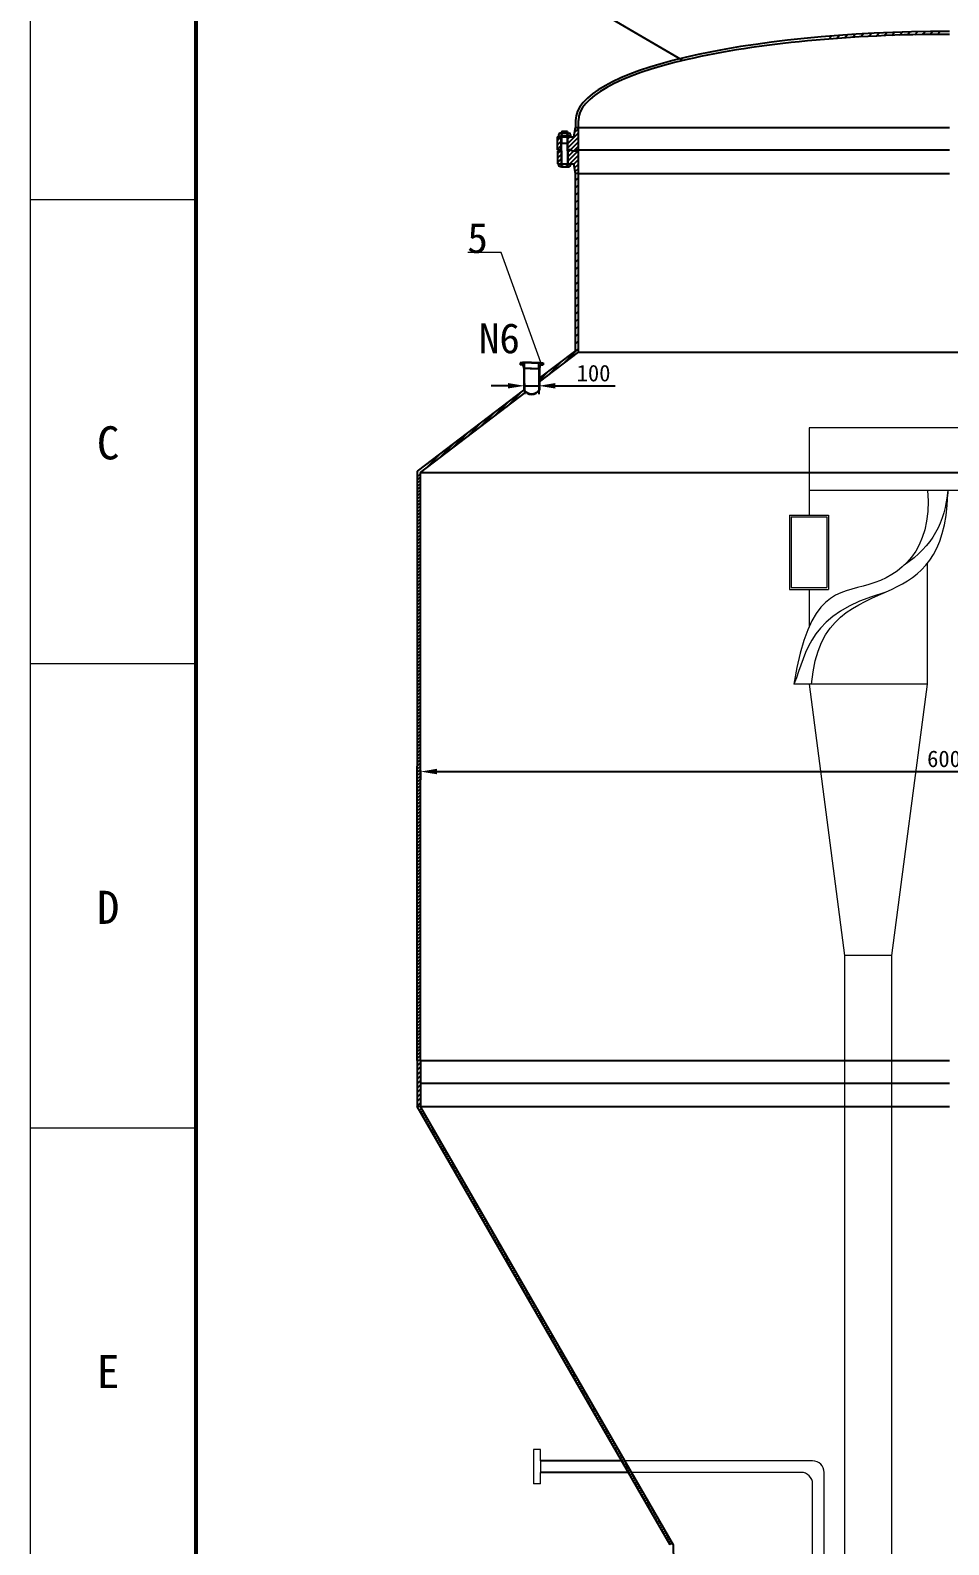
# Model space of a CAD drawing. Header units: millimetres. Extents: x 0 to 609, y 0 to 826.
# Drawn here: x 0.1 to 138.7, y 482.6 to 711.2 of the extents above; entities that cross this region are included whole.
import ezdxf

# ---------------------------------------------------------------- set-up
doc = ezdxf.new("R2010")
doc.units = ezdxf.units.MM
doc.layers.get('0').update_dxf_attribs({"lineweight": 18})
for name, color, linetype, lineweight in [('A图框', 7, 'Continuous', 18), ('标注', 92, 'Continuous', 25), ('标注1', 6, 'Continuous', 18), ('设备内件', 150, 'Continuous', 20), ('设备轮廓', 7, 'Continuous', 25)]:
    doc.layers.add(name, color=color, linetype=linetype, lineweight=lineweight)
doc.styles.add('工程字', font='')
doc.styles.get('工程字').set_extended_font_data('宋体')
doc.dimstyles.new('ISO-25', dxfattribs={"dimtxt": 2.5, "dimasz": 2.5, "dimexe": 1.25, "dimexo": 0.625, "dimtad": 1, "dimtxsty": 'Standard', "dimcen": 2.5, "dimdle": 5, "dimadec": 0, "dimazin": 0, "dimtfac": 1, "dimtmove": 0, "dimatfit": 3, "dimfxl": 0, "dimarcsym": 0})
pattern_1 = [(45, (0, 0), (-0.3367596, 0.3367596), [])]

# ---------------------------------------------------------------- blocks, each defined once
blk = doc.blocks.new('*X14')
at = {"layer": '设备轮廓', "color": 31, "linetype": 'Continuous', "true_color": 0xfecc66}
for p, q in [((58.52, 643.8), (58.99, 644.27)), ((58.52, 643.32), (58.99, 643.78)), ((58.52, 642.83), (58.99, 643.3)), ((58.52, 642.35), (58.99, 642.81)), ((58.52, 641.86), (58.99, 642.33)), ((58.52, 641.38), (58.99, 641.84)), ((58.52, 640.89), (58.99, 641.36)), ((58.52, 640.41), (58.99, 640.87)), ((58.52, 639.92), (58.99, 640.39)), ((58.52, 639.44), (58.99, 639.9)), ((58.52, 638.95), (58.99, 639.42)), ((58.52, 638.47), (58.99, 638.93)), ((58.52, 637.98), (58.99, 638.45)), ((58.52, 637.5), (58.99, 637.96)), ((58.52, 637.01), (58.99, 637.48)), ((58.52, 636.53), (58.99, 636.99)), ((58.52, 636.04), (58.99, 636.51)), ((58.52, 635.56), (58.99, 636.02)), ((58.52, 635.07), (58.99, 635.54)), ((58.52, 634.59), (58.99, 635.05)), ((58.52, 634.1), (58.99, 634.57)), ((58.52, 633.62), (58.99, 634.08)), ((58.52, 633.13), (58.99, 633.6)), ((58.52, 632.65), (58.99, 633.12)), ((58.52, 632.16), (58.99, 632.63)), ((58.52, 631.68), (58.99, 632.15)), ((58.52, 631.19), (58.99, 631.66)), ((58.52, 630.71), (58.99, 631.18)), ((58.52, 630.22), (58.99, 630.69)), ((58.52, 629.73), (58.99, 630.21)), ((58.52, 629.25), (58.99, 629.72)), ((58.52, 628.76), (58.99, 629.24)), ((58.52, 628.28), (58.99, 628.75)), ((58.52, 627.79), (58.99, 628.27)), ((58.52, 627.31), (58.99, 627.78)), ((58.52, 626.82), (58.99, 627.3)), ((58.52, 626.34), (58.99, 626.81)), ((58.52, 625.85), (58.99, 626.33)), ((58.52, 625.37), (58.99, 625.84)), ((58.52, 624.88), (58.99, 625.36)), ((58.52, 624.4), (58.99, 624.87)), ((58.52, 623.91), (58.99, 624.39)), ((58.52, 623.43), (58.99, 623.9)), ((58.52, 622.94), (58.99, 623.42)), ((58.52, 622.46), (58.99, 622.93)), ((58.52, 621.97), (58.99, 622.45)), ((58.52, 621.49), (58.99, 621.96)), ((58.52, 621), (58.99, 621.48)), ((58.52, 620.52), (58.99, 620.99)), ((58.52, 620.03), (58.99, 620.51)), ((58.52, 619.55), (58.99, 620.02)), ((58.51, 619.06), (58.99, 619.54)), ((58.51, 618.58), (58.99, 619.05)), ((58.51, 618.09), (58.99, 618.57)), ((58.51, 617.61), (58.99, 618.08)), ((58.51, 617.12), (58.99, 617.6)), ((58.51, 616.64), (58.99, 617.11)), ((58.51, 616.15), (58.99, 616.63)), ((58.51, 615.67), (58.99, 616.14)), ((58.51, 615.18), (58.99, 615.66)), ((58.51, 614.7), (58.99, 615.17)), ((58.51, 614.21), (58.99, 614.69)), ((58.51, 613.73), (58.99, 614.2)), ((58.51, 613.24), (58.99, 613.72)), ((58.51, 612.76), (58.99, 613.23)), ((58.51, 612.27), (58.99, 612.75)), ((58.51, 611.79), (58.99, 612.26)), ((58.51, 611.3), (58.99, 611.78)), ((58.51, 610.82), (58.99, 611.29)), ((58.51, 610.33), (58.99, 610.81)), ((58.51, 609.84), (58.99, 610.32)), ((58.51, 609.36), (58.99, 609.84)), ((58.51, 608.87), (58.99, 609.35)), ((58.51, 608.39), (58.99, 608.87)), ((58.51, 607.9), (58.99, 608.38)), ((58.51, 607.42), (58.99, 607.9)), ((58.51, 606.93), (58.99, 607.41)), ((58.51, 606.45), (58.99, 606.93)), ((58.51, 605.96), (58.99, 606.44)), ((58.51, 605.48), (58.99, 605.96)), ((58.51, 604.99), (58.99, 605.47)), ((58.51, 604.51), (58.99, 604.99)), ((58.51, 604.02), (58.99, 604.5)), ((58.51, 603.54), (58.99, 604.02)), ((58.51, 603.05), (58.99, 603.53)), ((58.51, 602.57), (58.99, 603.05)), ((58.51, 602.08), (58.99, 602.56)), ((58.51, 601.6), (58.99, 602.08)), ((58.51, 601.11), (58.99, 601.59)), ((58.51, 600.63), (58.99, 601.11)), ((58.51, 600.14), (58.99, 600.62)), ((58.51, 599.66), (58.99, 600.14)), ((58.51, 599.17), (58.99, 599.65)), ((58.51, 598.69), (58.99, 599.17)), ((58.51, 598.2), (58.99, 598.68)), ((58.51, 597.72), (58.99, 598.2)), ((58.51, 597.23), (58.99, 597.71)), ((58.51, 596.75), (58.99, 597.23)), ((58.51, 596.26), (58.99, 596.75)), ((58.51, 595.78), (58.99, 596.26)), ((58.51, 595.29), (58.99, 595.78)), ((58.51, 594.81), (58.99, 595.29)), ((58.51, 594.32), (58.99, 594.81)), ((58.5, 592.38), (58.99, 592.87)), ((58.5, 591.9), (58.99, 592.38)), ((58.51, 593.84), (58.99, 594.32)), ((58.51, 593.35), (58.99, 593.84)), ((58.51, 592.87), (58.99, 593.35)), ((58.5, 591.41), (58.99, 591.9)), ((58.5, 590.93), (58.99, 591.41)), ((58.5, 590.44), (58.99, 590.93)), ((58.5, 589.96), (58.99, 590.44)), ((58.5, 589.47), (58.99, 589.96)), ((58.5, 588.98), (58.99, 589.47)), ((58.5, 588.5), (58.99, 588.99)), ((58.5, 588.01), (58.99, 588.5)), ((58.5, 587.53), (58.99, 588.02)), ((58.5, 587.04), (58.99, 587.53)), ((58.5, 586.56), (58.99, 587.05)), ((58.5, 586.07), (58.99, 586.56)), ((58.5, 585.59), (58.99, 586.08)), ((58.5, 585.1), (58.99, 585.59)), ((58.5, 584.62), (58.99, 585.11)), ((58.5, 584.13), (58.99, 584.62)), ((58.5, 583.65), (58.99, 584.14)), ((58.5, 583.16), (58.99, 583.65)), ((58.5, 582.68), (58.99, 583.17)), ((58.5, 582.19), (58.99, 582.68)), ((58.5, 581.71), (58.99, 582.2)), ((58.5, 581.22), (58.99, 581.71)), ((58.5, 580.74), (58.99, 581.23)), ((58.5, 580.25), (58.99, 580.74)), ((58.5, 579.77), (58.99, 580.26)), ((58.5, 579.28), (58.99, 579.77)), ((58.5, 578.8), (58.99, 579.29)), ((58.5, 578.31), (58.99, 578.8)), ((58.5, 577.83), (58.99, 578.32)), ((58.5, 577.34), (58.99, 577.83)), ((58.5, 576.86), (58.99, 577.35)), ((58.5, 576.37), (58.99, 576.86)), ((58.5, 575.89), (58.99, 576.38)), ((58.5, 575.4), (58.99, 575.89)), ((58.5, 574.92), (58.99, 575.41)), ((58.5, 574.43), (58.99, 574.92)), ((58.5, 573.95), (58.99, 574.44)), ((58.5, 573.46), (58.99, 573.95)), ((58.5, 572.98), (58.99, 573.47)), ((58.5, 572.49), (58.99, 572.98)), ((58.5, 572.01), (58.99, 572.5)), ((58.5, 571.52), (58.99, 572.01)), ((58.5, 571.04), (58.99, 571.53)), ((58.5, 570.55), (58.99, 571.04)), ((58.5, 570.07), (58.99, 570.56)), ((58.5, 569.58), (58.99, 570.07)), ((58.5, 569.1), (58.99, 569.59)), ((58.5, 568.61), (58.99, 569.1)), ((58.5, 568.12), (58.99, 568.62)), ((58.5, 567.64), (58.99, 568.13)), ((58.5, 567.15), (58.99, 567.65)), ((58.5, 566.67), (58.99, 567.16)), ((58.49, 566.18), (58.99, 566.68)), ((58.49, 565.7), (58.99, 566.19)), ((58.49, 565.21), (58.99, 565.71)), ((58.49, 564.73), (58.99, 565.22)), ((58.49, 564.24), (58.99, 564.74)), ((58.49, 563.76), (58.99, 564.25)), ((58.49, 563.27), (58.99, 563.77)), ((58.49, 562.79), (58.99, 563.28)), ((58.49, 562.3), (58.99, 562.8)), ((58.49, 561.82), (58.99, 562.31)), ((58.49, 561.33), (58.99, 561.83)), ((58.49, 560.85), (58.99, 561.34)), ((58.49, 560.36), (58.99, 560.86)), ((58.49, 559.88), (58.99, 560.38)), ((58.49, 559.39), (58.99, 559.89)), ((58.49, 558.91), (58.99, 559.41)), ((58.49, 558.42), (58.99, 558.92)), ((58.49, 557.94), (58.99, 558.44)), ((58.49, 557.45), (58.99, 557.95)), ((58.49, 556.97), (58.99, 557.47)), ((58.49, 556.48), (58.99, 556.98)), ((58.49, 556), (58.99, 556.5))]:
    blk.add_line(p, q, dxfattribs=at)
blk = doc.blocks.new('*X15')
at = {"layer": '设备轮廓', "color": 31, "linetype": 'Continuous', "true_color": 0xfecc66}
for p, q in [((78.1, 659.02), (80.37, 661.29)), ((72.02, 654.39), (74.29, 656.66)), ((69.99, 652.84), (72.26, 655.11)), ((65.93, 649.76), (68.2, 652.03)), ((67.96, 651.3), (70.23, 653.57)), ((63.9, 648.21), (66.17, 650.48)), ((59.85, 645.13), (62.12, 647.4)), ((61.88, 646.67), (64.15, 648.94))]:
    blk.add_line(p, q, dxfattribs=at)
blk = doc.blocks.new('*X17')
at = {"layer": '设备轮廓', "color": 31, "linetype": 'Continuous', "true_color": 0xfecc66}
for p, q in [((58.84, 548.11), (59.16, 548.42)), ((59.02, 547.8), (59.34, 548.11)), ((59.2, 547.49), (59.51, 547.81)), ((59.38, 547.18), (59.69, 547.5)), ((59.55, 546.88), (59.87, 547.19)), ((59.73, 546.57), (60.05, 546.88)), ((59.91, 546.26), (60.22, 546.58)), ((60.09, 545.95), (60.4, 546.27)), ((60.26, 545.65), (60.58, 545.96)), ((60.44, 545.34), (60.76, 545.65)), ((60.62, 545.03), (60.93, 545.35)), ((60.8, 544.72), (61.11, 545.04)), ((60.97, 544.42), (61.29, 544.73)), ((61.15, 544.11), (61.47, 544.43)), ((61.33, 543.8), (61.64, 544.12)), ((61.51, 543.49), (61.82, 543.81)), ((61.68, 543.19), (62, 543.5)), ((61.86, 542.88), (62.18, 543.2)), ((62.04, 542.57), (62.35, 542.89)), ((62.22, 542.26), (62.53, 542.58)), ((62.39, 541.96), (62.71, 542.27)), ((62.57, 541.65), (62.89, 541.97)), ((62.75, 541.34), (63.06, 541.66)), ((62.93, 541.03), (63.24, 541.35)), ((63.1, 540.73), (63.42, 541.04)), ((63.28, 540.42), (63.6, 540.74)), ((63.46, 540.11), (63.77, 540.43)), ((63.64, 539.8), (63.95, 540.12)), ((63.81, 539.5), (64.13, 539.81)), ((63.99, 539.19), (64.31, 539.51)), ((64.17, 538.88), (64.48, 539.2)), ((64.35, 538.58), (64.66, 538.89)), ((64.52, 538.27), (64.84, 538.58)), ((64.7, 537.96), (65.02, 538.28)), ((64.88, 537.65), (65.19, 537.97)), ((65.06, 537.35), (65.37, 537.66)), ((65.23, 537.04), (65.55, 537.35)), ((65.41, 536.73), (65.73, 537.05)), ((65.59, 536.42), (65.9, 536.74)), ((65.77, 536.12), (66.08, 536.43)), ((65.94, 535.81), (66.26, 536.12)), ((66.12, 535.5), (66.44, 535.82)), ((66.3, 535.19), (66.61, 535.51)), ((66.48, 534.89), (66.79, 535.2)), ((66.65, 534.58), (66.97, 534.89)), ((66.83, 534.27), (67.15, 534.59)), ((67.01, 533.96), (67.32, 534.28)), ((67.19, 533.66), (67.5, 533.97)), ((67.36, 533.35), (67.68, 533.66)), ((67.54, 533.04), (67.86, 533.36)), ((67.72, 532.73), (68.03, 533.05)), ((67.9, 532.43), (68.21, 532.74)), ((68.07, 532.12), (68.39, 532.44)), ((68.25, 531.81), (68.57, 532.13)), ((68.43, 531.5), (68.74, 531.82)), ((68.61, 531.2), (68.92, 531.51)), ((68.78, 530.89), (69.1, 531.21)), ((68.96, 530.58), (69.28, 530.9)), ((69.14, 530.27), (69.45, 530.59)), ((69.32, 529.97), (69.63, 530.28)), ((69.49, 529.66), (69.81, 529.98)), ((69.67, 529.35), (69.99, 529.67)), ((69.85, 529.04), (70.16, 529.36)), ((70.03, 528.74), (70.34, 529.05)), ((70.2, 528.43), (70.52, 528.75)), ((70.38, 528.12), (70.7, 528.44)), ((70.56, 527.81), (70.87, 528.13)), ((70.74, 527.51), (71.05, 527.82)), ((70.91, 527.2), (71.23, 527.52)), ((71.09, 526.89), (71.41, 527.21)), ((71.27, 526.59), (71.58, 526.9)), ((71.45, 526.28), (71.76, 526.59)), ((71.62, 525.97), (71.94, 526.29)), ((71.8, 525.66), (72.12, 525.98)), ((71.98, 525.36), (72.29, 525.67)), ((72.16, 525.05), (72.47, 525.36)), ((72.33, 524.74), (72.65, 525.06)), ((72.51, 524.43), (72.83, 524.75)), ((72.69, 524.13), (73, 524.44)), ((72.87, 523.82), (73.18, 524.13)), ((73.04, 523.51), (73.36, 523.83)), ((73.22, 523.2), (73.54, 523.52)), ((73.4, 522.9), (73.71, 523.21)), ((73.58, 522.59), (73.89, 522.9)), ((73.75, 522.28), (74.07, 522.6)), ((73.93, 521.97), (74.25, 522.29)), ((74.11, 521.67), (74.42, 521.98)), ((74.29, 521.36), (74.6, 521.67)), ((74.46, 521.05), (74.78, 521.37)), ((74.64, 520.74), (74.96, 521.06)), ((74.82, 520.44), (75.13, 520.75)), ((75, 520.13), (75.31, 520.45)), ((75.17, 519.82), (75.49, 520.14)), ((75.35, 519.51), (75.67, 519.83)), ((75.53, 519.21), (75.84, 519.52)), ((75.71, 518.9), (76.02, 519.22)), ((75.88, 518.59), (76.2, 518.91)), ((76.06, 518.28), (76.38, 518.6)), ((76.24, 517.98), (76.55, 518.29)), ((76.42, 517.67), (76.73, 517.99)), ((76.59, 517.36), (76.91, 517.68)), ((76.77, 517.05), (77.09, 517.37)), ((76.95, 516.75), (77.26, 517.06)), ((77.13, 516.44), (77.44, 516.76)), ((77.3, 516.13), (77.62, 516.45)), ((77.48, 515.82), (77.8, 516.14)), ((77.66, 515.52), (77.97, 515.83)), ((77.84, 515.21), (78.15, 515.53)), ((78.01, 514.9), (78.33, 515.22)), ((78.19, 514.6), (78.51, 514.91)), ((78.37, 514.29), (78.68, 514.6)), ((78.55, 513.98), (78.86, 514.3)), ((78.72, 513.67), (79.04, 513.99)), ((78.9, 513.37), (79.22, 513.68)), ((79.08, 513.06), (79.39, 513.37)), ((79.26, 512.75), (79.57, 513.07)), ((79.43, 512.44), (79.75, 512.76)), ((79.61, 512.14), (79.93, 512.45)), ((79.79, 511.83), (80.1, 512.14)), ((79.97, 511.52), (80.28, 511.84)), ((80.14, 511.21), (80.46, 511.53)), ((80.32, 510.91), (80.64, 511.22)), ((80.5, 510.6), (80.81, 510.91)), ((80.68, 510.29), (80.99, 510.61)), ((80.85, 509.98), (81.17, 510.3)), ((81.03, 509.68), (81.35, 509.99)), ((81.21, 509.37), (81.52, 509.68)), ((81.39, 509.06), (81.7, 509.38)), ((81.56, 508.75), (81.88, 509.07)), ((81.74, 508.45), (82.06, 508.76)), ((81.92, 508.14), (82.23, 508.46)), ((82.1, 507.83), (82.41, 508.15)), ((82.27, 507.52), (82.59, 507.84)), ((82.45, 507.22), (82.77, 507.53)), ((82.63, 506.91), (82.94, 507.23)), ((82.81, 506.6), (83.12, 506.92)), ((82.98, 506.29), (83.3, 506.61)), ((83.16, 505.99), (83.48, 506.3)), ((83.34, 505.68), (83.65, 506)), ((83.52, 505.37), (83.83, 505.69)), ((83.69, 505.06), (84.01, 505.38)), ((83.87, 504.76), (84.19, 505.07)), ((84.05, 504.45), (84.36, 504.77)), ((84.23, 504.14), (84.54, 504.46)), ((84.4, 503.83), (84.72, 504.15)), ((84.58, 503.53), (84.9, 503.84)), ((84.76, 503.22), (85.07, 503.54)), ((84.94, 502.91), (85.25, 503.23)), ((85.11, 502.61), (85.43, 502.92)), ((85.29, 502.3), (85.61, 502.61)), ((85.47, 501.99), (85.78, 502.31)), ((85.65, 501.68), (85.96, 502)), ((85.82, 501.38), (86.14, 501.69)), ((86, 501.07), (86.32, 501.38)), ((86.18, 500.76), (86.49, 501.08)), ((86.36, 500.45), (86.67, 500.77)), ((86.53, 500.15), (86.85, 500.46)), ((86.71, 499.84), (87.03, 500.15)), ((86.89, 499.53), (87.2, 499.85)), ((87.07, 499.22), (87.38, 499.54)), ((87.24, 498.92), (87.56, 499.23)), ((87.42, 498.61), (87.74, 498.92)), ((87.6, 498.3), (87.91, 498.62)), ((87.78, 497.99), (88.09, 498.31)), ((87.95, 497.69), (88.27, 498)), ((88.13, 497.38), (88.45, 497.69)), ((88.31, 497.07), (88.62, 497.39)), ((88.49, 496.76), (88.8, 497.08)), ((88.66, 496.46), (88.98, 496.77)), ((88.84, 496.15), (89.16, 496.47)), ((89.02, 495.84), (89.33, 496.16)), ((89.2, 495.53), (89.51, 495.85)), ((89.37, 495.23), (89.69, 495.54)), ((89.55, 494.92), (89.87, 495.24)), ((89.73, 494.61), (90.04, 494.93)), ((89.91, 494.3), (90.22, 494.62)), ((90.08, 494), (90.4, 494.31)), ((90.26, 493.69), (90.58, 494.01)), ((90.44, 493.38), (90.75, 493.7)), ((90.62, 493.07), (90.93, 493.39)), ((90.79, 492.77), (91.11, 493.08)), ((90.97, 492.46), (91.29, 492.78)), ((91.15, 492.15), (91.46, 492.47)), ((91.33, 491.84), (91.64, 492.16)), ((91.5, 491.54), (91.82, 491.85)), ((91.68, 491.23), (92, 491.55)), ((91.86, 490.92), (92.17, 491.24)), ((92.04, 490.62), (92.35, 490.93)), ((92.21, 490.31), (92.53, 490.62)), ((92.39, 490), (92.71, 490.32)), ((92.57, 489.69), (92.88, 490.01)), ((92.75, 489.39), (93.06, 489.7)), ((92.92, 489.08), (93.24, 489.39)), ((93.1, 488.77), (93.42, 489.09)), ((93.28, 488.46), (93.59, 488.78)), ((93.46, 488.16), (93.77, 488.47)), ((93.63, 487.85), (93.95, 488.16)), ((93.81, 487.54), (94.13, 487.86)), ((93.99, 487.23), (94.3, 487.55)), ((94.17, 486.93), (94.48, 487.24)), ((94.34, 486.62), (94.66, 486.93)), ((94.52, 486.31), (94.84, 486.63)), ((94.7, 486), (95.01, 486.32)), ((94.88, 485.7), (95.19, 486.01)), ((95.05, 485.39), (95.37, 485.7)), ((95.23, 485.08), (95.55, 485.4)), ((95.41, 484.77), (95.72, 485.09)), ((95.59, 484.47), (95.9, 484.78)), ((95.76, 484.16), (96.08, 484.48)), ((95.94, 483.85), (96.26, 484.17)), ((96.12, 483.54), (96.43, 483.86)), ((96.3, 483.24), (96.61, 483.55)), ((96.47, 482.93), (96.79, 483.25)), ((96.65, 482.62), (96.97, 482.94))]:
    blk.add_line(p, q, dxfattribs=at)
blk = doc.blocks.new('*X25')
at = {"layer": '设备轮廓', "linetype": 'Continuous'}
for p, q in [((74.77, 656.65), (74.83, 656.72)), ((75.04, 656.44), (75.12, 656.51)), ((75.38, 656.29), (75.47, 656.38)), ((75.81, 656.24), (75.93, 656.36))]:
    blk.add_line(p, q, dxfattribs=at)
blk = doc.blocks.new('*X26')
at = {"layer": '标注'}
for points in [[(61.49, 599.72), (61.49, 598.89), (58.99, 599.3)], [(216.18, 599.72), (216.18, 598.89), (218.68, 599.3)]]:
    blk.add_hatch(color=0, dxfattribs=at).paths.add_polyline_path(points, flags=0)
at = {"layer": '标注', "color": 0, "lineweight": -2}
for p, q in [((58.99, 599.44), (58.99, 598.05)), ((61.49, 599.3), (216.18, 599.3)), ((218.68, 599.44), (218.68, 598.05))]:
    blk.add_line(p, q, dxfattribs=at)
at = {"layer": '标注', "color": 0, "insert": (138.84, 601.21), "char_height": 2.5, "width": 14.9352, "attachment_point": 5}
blk.add_mtext('6000', dxfattribs=at)
blk = doc.blocks.new('*X35')
at = {"layer": '标注'}
for points in [[(72.18, 657.96), (72.18, 657.13), (74.68, 657.54)], [(79.34, 657.96), (79.34, 657.13), (76.84, 657.54)]]:
    blk.add_hatch(color=0, dxfattribs=at).paths.add_polyline_path(points, flags=0)
at = {"layer": '标注', "color": 0, "lineweight": -2}
for p, q in [((72.18, 657.54), (69.68, 657.54)), ((74.68, 657.9), (74.68, 656.29)), ((74.68, 657.54), (76.84, 657.54)), ((76.84, 657.9), (76.84, 656.29)), ((79.34, 657.54), (88.37, 657.54))]:
    blk.add_line(p, q, dxfattribs=at)
at = {"layer": '标注', "color": 0, "insert": (85.11, 659.44), "char_height": 2.5, "width": 10.5564, "attachment_point": 5}
blk.add_mtext('100', dxfattribs=at)

msp = doc.modelspace()

# ---------------------------------------------------------------- hatches: boundary and pattern name
at = {"layer": '标注1'}
msp.add_hatch(color=256, dxfattribs=at).paths.add_polyline_path([(98.505, 706.699), (98.573, 706.643), (98.491, 706.675)], flags=0)
at = {"layer": '设备轮廓', "true_color": 0xfecc66}
h = msp.add_hatch(dxfattribs=at)
h.set_pattern_fill('ANSI31', color=31, style=0, pattern_type=0)
h.set_pattern_definition([(45, (0, 0), (-0.561266, 0.561266), [])])
edge = h.paths.add_edge_path(flags=0)
edge.add_spline(control_points=[(137.882, 711.034), (129.081, 710.999), (120.744, 710.328)], knot_values=[0, 0, 0, 42.6967996, 42.6967996, 42.6967996], weights=[1, 0.9880536, 1], degree=2, periodic=0)
edge.add_line((137.882, 711.034), (137.882, 710.602))
edge.add_spline(control_points=[(137.882, 710.602), (129.078, 710.568), (120.744, 709.908)], knot_values=[0, 0, 0, 42.7412067, 42.7412067, 42.7412067], weights=[1, 0.9878616, 1], degree=2, periodic=0)
edge.add_line((120.744, 709.908), (120.744, 710.328))
edge = h.paths.add_edge_path(flags=0)
edge.add_line((82.405, 689.618), (82.837, 689.618))
edge.add_line((82.837, 689.618), (82.837, 688.73))
edge.add_arc((81.197, 693.16), 4.724, 284.81117, 290.30916, ccw=False)
edge.add_line((82.405, 688.593), (82.405, 689.618))
h = msp.add_hatch(dxfattribs=at)
h.set_pattern_fill('ANSI31', color=31, style=0, pattern_type=0)
h.set_pattern_definition(pattern_1)
h.paths.add_polyline_path([(80.247, 695.115), (79.664, 695.115), (79.664, 693.16), (80.247, 693.16)], flags=0)
h.paths.add_polyline_path([(82.837, 696.564), (82.405, 696.564), (82.146, 695.115), (81.241, 695.115), (81.241, 693.16), (81.565, 693.16), (81.802, 693.16), (81.802, 693.022), (82.494, 693.022), (82.494, 693.16), (82.837, 693.16)], flags=0)
h.paths.add_polyline_path([(82.837, 693.16), (82.526, 693.16), (82.526, 693.022), (82.494, 693.022), (81.802, 693.022), (81.77, 693.022), (81.77, 693.16), (81.565, 693.16), (81.565, 693.022), (81.241, 693.022), (81.241, 691.067), (82.146, 691.067), (82.391, 689.695), (82.468, 689.618), (82.774, 689.618), (82.837, 689.681)], flags=0)
h.paths.add_polyline_path([(80.247, 693.022), (79.664, 693.022), (79.664, 691.067), (80.247, 691.067)], flags=0)
h = msp.add_hatch(dxfattribs=at)
h.set_pattern_fill('ANSI31', color=31, style=0, pattern_type=0)
h.set_pattern_definition([(315, (0, 0), (0.24246692, 0.24246692), [])])
h.paths.add_polyline_path([(76.943, 657.315), (76.943, 660.162), (76.844, 660.162), (76.844, 657.315)], flags=0)
h.paths.add_polyline_path([(77.077, 660.724), (77.211, 660.724), (77.211, 660.987), (77.163, 660.987), (77.163, 661.043), (76.997, 661.043), (76.997, 660.987), (76.844, 660.987), (76.844, 660.162), (76.943, 660.162)], flags=0)
h.paths.add_polyline_path([(77.513, 660.724), (77.513, 660.987), (77.418, 660.987), (77.418, 660.724)], flags=0)
h.paths.add_polyline_path([(74.584, 660.162), (74.684, 660.162), (74.684, 660.987), (74.53, 660.987), (74.53, 661.043), (74.364, 661.043), (74.364, 660.987), (74.317, 660.987), (74.317, 660.724), (74.451, 660.724)], flags=0)
h.paths.add_polyline_path([(74.109, 660.724), (74.109, 660.987), (74.014, 660.987), (74.014, 660.724)], flags=0)
h.paths.add_polyline_path([(74.684, 657.315), (74.684, 660.162), (74.584, 660.162), (74.584, 657.315)], flags=0)
h = msp.add_hatch(dxfattribs=at)
h.set_pattern_fill('ANSI31', color=31, style=0, pattern_type=0)
h.set_pattern_definition(pattern_1)
h.paths.add_polyline_path([(58.99, 555.663), (58.491, 555.663), (58.491, 548.717), (58.99, 548.717)], flags=0)

# ---------------------------------------------------------------- linework, layer by layer
at = {"ltscale": 10}
for p, q in [((77.112, 496.974), (76.067, 496.974)), ((76.067, 496.974), (76.067, 491.751)), ((77.112, 496.278), (77.112, 496.974)), ((77.112, 495.233), (77.112, 496.278)), ((77.112, 495.233), (77.112, 493.492)), ((77.112, 491.751), (76.067, 491.751)), ((77.112, 492.796), (77.112, 493.492)), ((77.112, 491.751), (77.112, 492.796))]:
    msp.add_line(p, q, dxfattribs=at)
at = {"layer": 'A图框'}
msp.add_line((0.126, 825.804), (0.126, -0.196), dxfattribs=at)
at = {"layer": 'A图框', "ltscale": 10}
for p, q in [((25.126, 685.637), (0.126, 685.637)), ((25.126, 615.554), (0.126, 615.554)), ((25.126, 545.47), (0.126, 545.47))]:
    msp.add_line(p, q, dxfattribs=at)
at = {"layer": 'A图框'}
msp.add_lwpolyline([(25.126, 815.804, 0.6, 0.6, 0), (25.126, 9.804, 0.6, 0.6, 0)], format="xyseb", dxfattribs=at)
at = {"layer": '标注1', "linetype": 'ByBlock', "lineweight": -2}
msp.add_line((98.498, 706.687), (68.824, 724.077), dxfattribs=at)
at = {"layer": '标注1'}
for p, q in [((71.163, 677.66), (66.163, 677.66)), ((77.163, 661.043), (71.163, 677.66))]:
    msp.add_line(p, q, dxfattribs=at)
at = {"layer": '设备内件'}
for p, q in [((117.618, 651.185), (117.618, 638.031)), ((149.428, 651.185), (117.618, 651.185)), ((117.618, 641.81), (149.428, 641.81)), ((138.552, 641.81), (138.552, 641.236)), ((114.668, 638.031), (120.568, 638.031)), ((114.668, 638.031), (114.668, 626.793)), ((120.568, 638.031), (120.568, 626.793)), ((114.946, 637.756), (120.29, 637.756)), ((114.946, 637.756), (114.946, 627.068)), ((120.29, 637.756), (120.29, 627.068)), ((135.431, 630.688), (135.431, 612.494)), ((114.668, 626.793), (120.568, 626.793)), ((114.946, 627.068), (120.29, 627.068)), ((117.618, 626.793), (117.618, 621.148)), ((135.431, 612.494), (115.351, 612.494)), ((117.618, 612.494), (122.962, 571.525)), ((135.431, 612.494), (130.087, 571.525)), ((130.087, 571.525), (122.962, 571.525)), ((122.962, 571.525), (122.962, 246.607)), ((130.087, 571.525), (130.087, 246.607))]:
    msp.add_line(p, q, dxfattribs=at)
at = {"layer": '设备内件', "ltscale": 10}
for p, q in [((118.164, 495.233), (89.865, 495.233)), ((118.164, 495.233), (118.164, 495.233)), ((116.423, 493.492), (90.874, 493.492)), ((118.164, 462.308), (118.164, 491.751)), ((119.905, 462.308), (119.905, 493.492)), ((119.905, 493.492), (119.905, 493.492))]:
    msp.add_line(p, q, dxfattribs=at)
for centre in [(118.164, 493.492), (116.423, 491.751)]:
    msp.add_arc(centre, 1.741, 0, 90, dxfattribs=at)
at = {"layer": '设备内件'}
for points in [[(135.513, 641.81), (136.227, 632.412), (126.395, 625.475), (117.618, 626.793), (115.351, 612.494)], [(138.552, 641.81), (138.134, 636.904), (136.258, 633.361), (131.965, 630.439)], [(129.044, 626.346), (117.586, 623.066), (117.363, 617.512), (115.347, 612.494)]]:
    msp.add_open_spline(points, degree=3, dxfattribs=at)
msp.add_open_spline([(118.006, 612.494), (118.857, 622.917), (129.35, 625.318), (138.295, 631.673), (138.552, 641.236)], degree=3, knots=[0, 0, 0, 0, 21.022607, 37.4258671, 37.4258671, 37.4258671, 37.4258671], dxfattribs=at)
at = {"layer": '设备轮廓'}
for p, q in [((82.405, 697.617), (82.405, 696.564)), ((82.837, 696.564), (82.837, 697.617)), ((79.664, 693.16), (79.664, 695.115)), ((79.664, 695.115), (82.146, 695.115)), ((79.837, 695.223), (79.729, 695.223)), ((79.729, 695.223), (79.729, 695.115)), ((79.837, 695.45), (79.837, 695.223)), ((79.837, 695.223), (80.29, 695.223)), ((80.29, 695.676), (80.063, 695.676)), ((80.247, 693.16), (80.247, 695.115)), ((80.333, 695.936), (80.29, 695.892)), ((80.744, 695.892), (80.29, 695.892)), ((80.29, 695.892), (80.29, 695.676)), ((80.29, 695.676), (81.197, 695.676)), ((80.29, 695.223), (80.29, 695.45)), ((81.197, 695.223), (80.29, 695.223)), ((80.29, 693.022), (80.29, 695.115)), ((80.744, 695.936), (80.333, 695.936)), ((80.333, 695.936), (80.333, 695.676)), ((80.333, 694.137), (80.333, 695.115)), ((81.154, 695.936), (80.744, 695.936)), ((81.197, 695.892), (80.744, 695.892)), ((81.154, 695.676), (81.154, 695.936)), ((81.154, 695.936), (81.197, 695.892)), ((81.154, 694.137), (81.154, 695.115)), ((81.197, 695.676), (81.197, 695.892)), ((81.197, 695.676), (81.424, 695.676)), ((81.197, 695.223), (81.197, 695.45)), ((81.651, 695.223), (81.197, 695.223)), ((81.197, 693.16), (81.197, 695.115)), ((81.197, 693.022), (81.197, 695.115)), ((81.241, 693.16), (81.241, 695.115)), ((81.651, 695.45), (81.651, 695.223)), ((81.651, 695.223), (81.759, 695.223)), ((81.759, 695.223), (81.759, 695.115)), ((82.146, 695.115), (82.405, 696.564)), ((82.405, 696.564), (138.835, 696.564)), ((82.837, 689.618), (82.837, 696.564)), ((80.29, 693.16), (79.664, 693.16)), ((80.29, 693.022), (79.664, 693.022)), ((79.664, 693.022), (79.664, 691.067)), ((80.247, 693.022), (80.247, 691.067)), ((81.197, 694.137), (80.29, 694.137)), ((80.29, 693.022), (80.29, 691.067)), ((81.565, 693.16), (81.197, 693.16)), ((81.565, 693.022), (81.197, 693.022)), ((81.197, 693.022), (81.197, 691.067)), ((81.197, 693.022), (81.197, 691.067)), ((81.241, 693.022), (81.241, 691.067)), ((81.565, 693.16), (81.77, 693.16)), ((81.565, 693.022), (81.565, 693.16)), ((81.565, 693.16), (81.802, 693.16)), ((81.77, 693.16), (81.77, 693.022)), ((81.77, 693.022), (81.802, 693.022)), ((81.77, 693.022), (82.494, 693.022)), ((81.802, 693.16), (81.802, 693.022)), ((82.494, 693.022), (82.494, 693.16)), ((82.494, 693.16), (138.835, 693.16)), ((82.494, 693.022), (82.526, 693.022)), ((82.526, 693.022), (82.526, 693.16)), ((79.664, 691.067), (82.146, 691.067)), ((79.837, 690.84), (79.837, 691.067)), ((80.29, 690.613), (80.063, 690.613)), ((80.29, 690.84), (80.29, 691.067)), ((80.29, 690.613), (81.197, 690.613)), ((81.197, 690.84), (81.197, 691.067)), ((81.197, 690.613), (81.424, 690.613)), ((81.651, 690.84), (81.651, 691.067)), ((82.405, 689.618), (82.146, 691.067)), ((82.405, 663.698), (82.405, 689.618)), ((82.904, 689.618), (82.405, 689.618)), ((82.837, 663.698), (82.837, 689.618)), ((82.904, 689.618), (138.835, 689.618)), ((82.405, 662.834), (82.405, 663.698)), ((82.837, 662.62), (82.837, 663.698)), ((74.109, 660.987), (74.014, 660.987)), ((74.014, 660.987), (74.014, 660.724)), ((74.317, 660.987), (74.109, 660.987)), ((74.109, 660.724), (74.109, 660.987)), ((74.364, 660.987), (74.317, 660.987)), ((74.317, 660.987), (74.317, 660.724)), ((74.53, 661.043), (74.364, 661.043)), ((74.364, 661.043), (74.364, 660.987)), ((74.53, 660.987), (74.53, 661.043)), ((75.764, 661.043), (74.53, 661.043)), ((75.764, 660.987), (74.53, 660.987)), ((74.684, 660.162), (74.684, 660.987)), ((75.764, 661.043), (76.997, 661.043)), ((75.764, 660.987), (76.997, 660.987)), ((76.844, 660.162), (76.844, 660.987)), ((76.943, 658.678), (82.289, 662.745)), ((76.943, 658.135), (82.837, 662.62)), ((76.997, 661.043), (77.163, 661.043)), ((76.997, 660.987), (76.997, 661.043)), ((77.163, 661.043), (77.163, 660.987)), ((77.163, 660.987), (77.211, 660.987)), ((77.211, 660.987), (77.211, 660.724)), ((77.211, 660.987), (77.418, 660.987)), ((77.418, 660.724), (77.418, 660.987)), ((77.418, 660.987), (77.513, 660.987)), ((77.513, 660.987), (77.513, 660.724)), ((82.289, 662.745), (82.405, 662.834)), ((82.837, 662.62), (194.834, 662.62)), ((74.109, 660.724), (74.014, 660.724)), ((74.317, 660.724), (74.109, 660.724)), ((74.317, 660.724), (74.451, 660.724)), ((74.451, 660.724), (74.584, 660.162)), ((74.684, 660.162), (74.584, 660.162)), ((74.584, 660.162), (74.584, 656.883)), ((75.764, 660.162), (74.684, 660.162)), ((74.684, 656.883), (74.684, 660.162)), ((75.548, 660.162), (76.844, 660.162)), ((75.764, 660.162), (76.844, 660.162)), ((76.844, 660.162), (76.844, 656.883)), ((76.844, 660.162), (76.943, 660.162)), ((77.077, 660.724), (76.943, 660.162)), ((76.943, 660.162), (76.943, 656.883)), ((77.211, 660.724), (77.077, 660.724)), ((77.211, 660.724), (77.418, 660.724)), ((77.418, 660.724), (77.513, 660.724)), ((58.525, 644.663), (74.584, 656.883)), ((58.99, 644.474), (74.871, 656.558)), ((58.491, 555.663), (58.525, 644.663)), ((58.99, 555.663), (58.99, 644.474)), ((58.99, 644.474), (218.681, 644.474)), ((58.491, 555.663), (58.491, 548.717)), ((58.99, 555.663), (58.491, 555.663)), ((58.99, 555.663), (138.835, 555.663)), ((58.99, 555.663), (58.99, 548.717)), ((58.99, 552.259), (138.835, 552.259)), ((96.676, 482.577), (58.491, 548.717)), ((58.99, 548.717), (58.491, 548.717)), ((97.175, 482.577), (58.99, 548.717)), ((58.99, 548.717), (138.835, 548.717)), ((89.37, 495.233), (77.112, 495.233)), ((90.375, 493.492), (77.112, 493.492)), ((98.356, 416.038), (97.175, 482.577))]:
    msp.add_line(p, q, dxfattribs=at)
at = {"layer": '设备轮廓', "color": 31, "linetype": 'Continuous', "true_color": 0xfecc66}
for p, q in [((82.405, 688.572), (82.837, 689.004)), ((82.405, 687.45), (82.837, 687.882)), ((82.405, 686.327), (82.837, 686.759)), ((82.405, 685.205), (82.837, 685.637)), ((82.405, 684.082), (82.837, 684.514)), ((82.405, 682.96), (82.837, 683.392)), ((82.405, 681.837), (82.837, 682.269)), ((82.405, 680.715), (82.837, 681.147)), ((82.405, 679.592), (82.837, 680.024)), ((82.405, 678.47), (82.837, 678.902)), ((82.405, 677.347), (82.837, 677.779)), ((82.405, 676.224), (82.837, 676.656)), ((82.405, 675.102), (82.837, 675.534)), ((82.405, 673.979), (82.837, 674.411)), ((82.405, 672.857), (82.837, 673.289)), ((82.405, 671.734), (82.837, 672.166)), ((82.405, 670.612), (82.837, 671.044)), ((82.405, 669.489), (82.837, 669.921)), ((82.405, 668.367), (82.837, 668.799)), ((82.405, 667.244), (82.837, 667.676)), ((82.405, 666.122), (82.837, 666.554)), ((82.405, 664.999), (82.837, 665.431)), ((80.468, 660.817), (82.837, 663.186)), ((82.405, 663.877), (82.837, 664.309)), ((76.943, 658.415), (78.043, 659.514))]:
    msp.add_line(p, q, dxfattribs=at)
at = {"layer": '设备轮廓'}
for centre, radius, start, end in [((80.063, 695.45), 0.227, 0, 180), ((80.744, 695.109), 0.567, 36.8699, 143.1301), ((81.424, 695.45), 0.227, 0, 180), ((80.063, 690.84), 0.227, 180, 0), ((80.744, 691.18), 0.567, 216.8699, 323.1301), ((81.424, 690.84), 0.227, 180, 0), ((75.764, 657.632), 1.397, 212.42193, 327.57807), ((75.764, 657.693), 1.35, 216.8699, 323.1301)]:
    msp.add_arc(centre, radius, start, end, dxfattribs=at)
for major_axis, ratio, start_param, end_param in [((-56.43, 0), 0.2377976, 4.712389, 6.2831853), ((55.998, 0), 0.2319176, 1.5707963, 3.1415927)]:
    msp.add_ellipse((138.835, 697.617), major_axis=major_axis, ratio=ratio, start_param=start_param, end_param=end_param, dxfattribs=at)

# ---------------------------------------------------------------- block references
at = {"layer": '设备轮廓', "color": 31, "true_color": 0xfecc66}
for name in ['*X15', '*X14', '*X17']:
    msp.add_blockref(name, (0, 0), dxfattribs=at)
at = {"layer": '设备轮廓'}
msp.add_blockref('*X25', (0, 0), dxfattribs=at)

# ---------------------------------------------------------------- texts
at = {"layer": 'A图框', "char_height": 5, "width": 10, "attachment_point": 5, "style": '工程字'}
for s, insert in [('C', (11.867, 648.89)), ('D', (11.867, 578.807)), ('E', (11.867, 508.724))]:
    msp.add_mtext(s, dxfattribs=dict(at, insert=insert))
at = {"layer": '标注1', "char_height": 4.536, "attachment_point": 1}
for s, insert in [('5', (66.068, 682.129)), ('N6', (67.819, 666.983))]:
    msp.add_mtext_dynamic_manual_height_columns(s, width=1180.04707, gutter_width=12.5, heights=[0], dxfattribs=dict(at, insert=insert))

# ---------------------------------------------------------------- dimensions: what is measured, and where the dimension line sits
at = {"layer": '标注'}
for base, p1, p2, text, picture, middle in [((76.844, 657.543), (74.684, 658.522), (76.844, 658.522), '100', '*X35', (85.109, 659.444)), ((218.681, 599.305), (58.99, 600.068), (218.681, 600.068), '6000', '*X26', (138.835, 601.206))]:
    dim = msp.add_linear_dim(base=base, p1=p1, p2=p2, text=text, dimstyle='ISO-25', override={"dimsah": 1, "dimtolj": 1}, dxfattribs=at)
    dim.commit()
    dim.dimension.update_dxf_attribs({"geometry": picture, "text_midpoint": middle})

doc.saveas('drawing.dxf')
